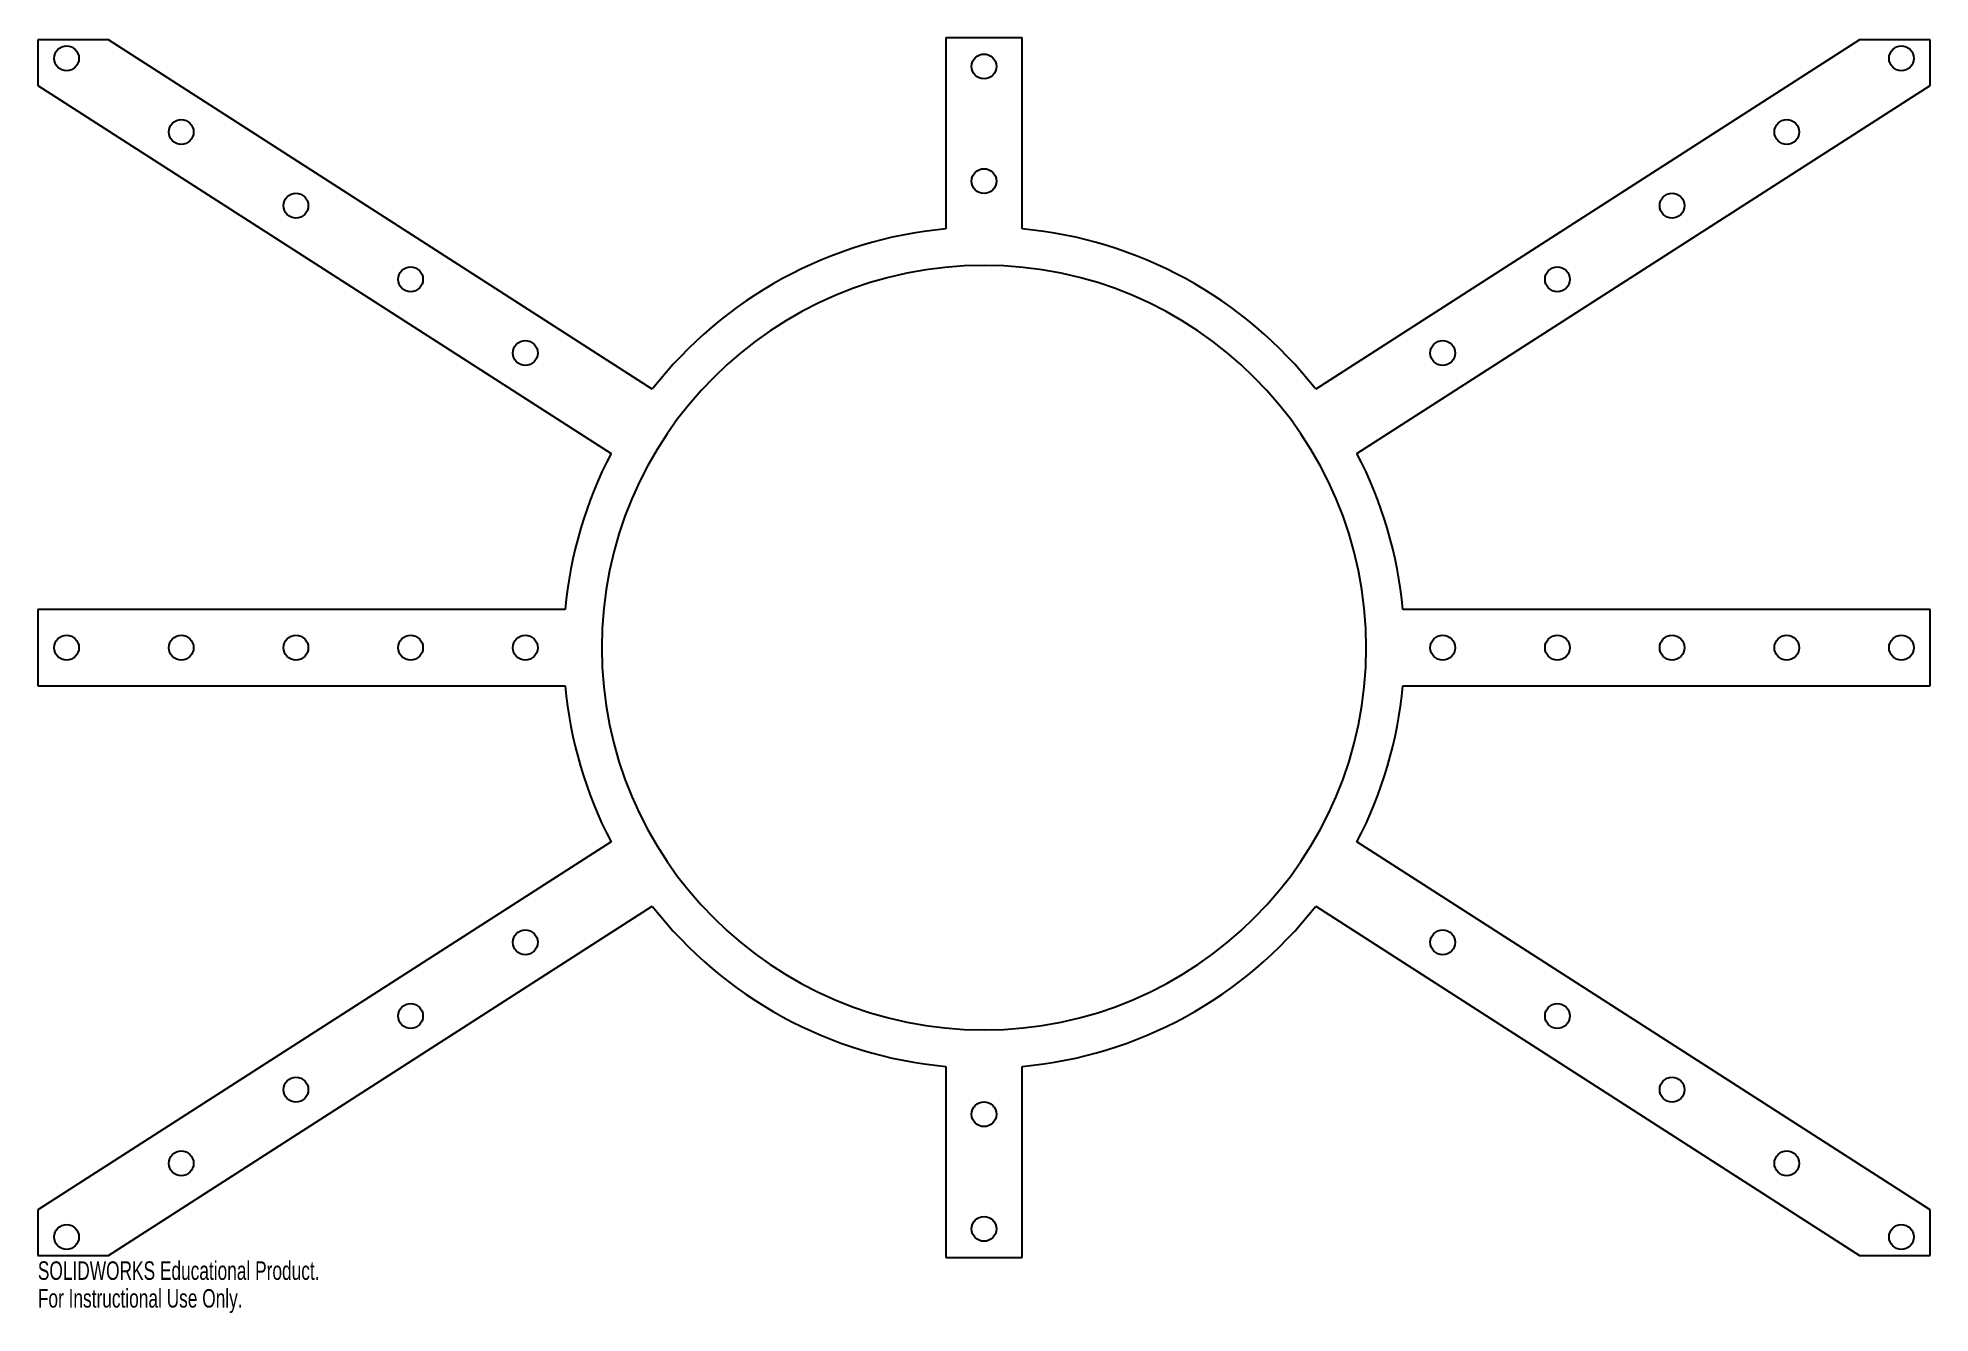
# Model space of a CAD drawing. Header units: millimetres. Extents: x -248 to 248, y -174 to 160.
import ezdxf

# ---------------------------------------------------------------- set-up
doc = ezdxf.new("R2010")
doc.units = ezdxf.units.MM
doc.styles.add('SLDTEXTSTYLE0', font='TXT', dxfattribs={"width": 0.7})

msp = doc.modelspace()

# ---------------------------------------------------------------- linework, layer by layer
at = {"color": 7, "linetype": 'Continuous', "lineweight": 25}
for p, q in [((-229, 159), (-247.5, 159)), ((-247.5, 159), (-247.5, 147.11)), ((-86.76, 67.62), (-229, 159)), ((10, 159.54), (-10, 159.54)), ((-10, 159.54), (-10, 109.54)), ((10, 109.54), (10, 159.54)), ((229, 159), (86.76, 67.62)), ((247.5, 159), (229, 159)), ((247.5, 147.11), (247.5, 159)), ((-247.5, 147.11), (-97.57, 50.8)), ((97.57, 50.8), (247.5, 147.11)), ((-109.54, 10), (-247.5, 10)), ((-247.5, 10), (-247.5, -10)), ((247.5, 10), (109.54, 10)), ((247.5, -10), (247.5, 10)), ((-247.5, -10), (-109.54, -10)), ((109.54, -10), (247.5, -10)), ((-97.57, -50.8), (-247.5, -147.11)), ((247.5, -147.11), (97.57, -50.8)), ((-229, -159), (-86.76, -67.62)), ((86.76, -67.62), (229, -159)), ((-10, -109.54), (-10, -159.54)), ((10, -159.54), (10, -109.54)), ((-247.5, -147.11), (-247.5, -159)), ((247.5, -159), (247.5, -147.11)), ((-247.5, -159), (-229, -159)), ((-10, -159.54), (10, -159.54)), ((229, -159), (247.5, -159))]:
    msp.add_line(p, q, dxfattribs=at)
for centre in [(-240, 154.18), (0, 152.05), (240, 154.18), (-210, 134.91), (210, 134.91), (0, 122.05), (-180, 115.64), (180, 115.64), (-150, 96.36), (150, 96.36), (-120, 77.09), (120, 77.09), (-240, 0), (-210, 0), (-180, 0), (-150, 0), (-120, 0), (120, 0), (150, 0), (180, 0), (210, 0), (240, 0), (-120, -77.09), (120, -77.09), (-150, -96.36), (150, -96.36), (-180, -115.64), (180, -115.64), (0, -122.05), (-210, -134.91), (210, -134.91), (-240, -154.18), (0, -152.05), (240, -154.18)]:
    msp.add_circle(centre, 3.25, dxfattribs=at)
for radius, start, end in [(110, 95.2159, 142.0664), (110, 37.9336, 84.7841), (100, 90, 180), (100, 180, 90), (110, 152.4982, 174.7841), (110, 5.2159, 27.5018), (110, 185.2159, 207.5018), (110, 332.4982, 354.7841), (110, 217.9336, 264.7841), (110, 275.2159, 322.0664)]:
    msp.add_arc((0, 0), radius, start, end, dxfattribs=at)

# ---------------------------------------------------------------- texts
at = {"color": 7, "linetype": 'Continuous', "char_height": 4.8336, "attachment_point": 1, "style": 'SLDTEXTSTYLE0'}
for s, insert in [('SOLIDWORKS Educational Product.', (-247.5, -160.56)), ('For Instructional Use Only.', (-247.5, -167.81))]:
    msp.add_mtext(s, dxfattribs=dict(at, insert=insert))

doc.saveas('drawing.dxf')
